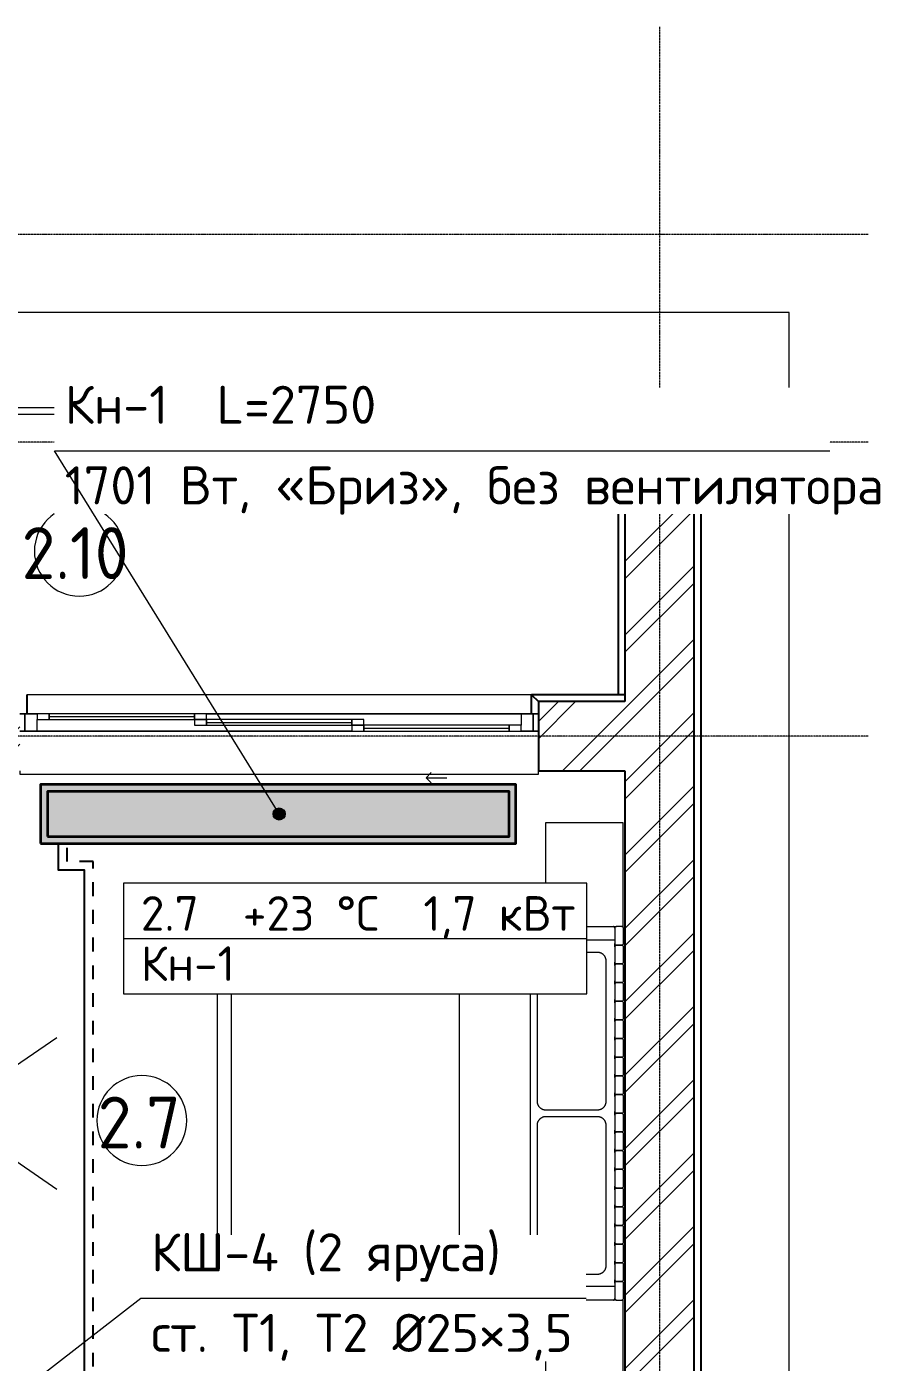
# Model space of a CAD drawing. Header units: millimetres. Extents: x -5016 to 22834, y -6019 to 18943.
# Drawn here: x 16340 to 21277, y 10180 to 17902 of the extents above; entities that cross this region are included whole.
import ezdxf
from ezdxf.enums import TextEntityAlignment as Align

# ---------------------------------------------------------------- set-up
doc = ezdxf.new("R2010")
doc.units = ezdxf.units.MM
doc.linetypes.add('ОВ_ПУНКТ', pattern=[160, 80, -80])
doc.linetypes.add('Осевая 12-2-2', pattern=[16, 12, -2, 0, -2])
for name, color, linetype, lineweight in [('A-AREA-IDEN', 8, 'Continuous', 13), ('A-FLOR', 9, 'Continuous', 13), ('A-GLAZ', 8, 'Continuous', 13), ('A-GLAZ-CWMG', 8, 'Continuous', 13), ('A-WALL', 8, 'Continuous', 13), ('A-WALL-PATT', 8, 'Continuous', 13), ('I-FURN', 9, 'Continuous', 13), ('M-EQPM', 9, 'Continuous', 13), ('S-GRID', 8, 'Continuous', 13), ('АР_подложка', 8, 'Continuous', 13), ('ОВ_выноски', 7, 'Continuous', 18), ('ОВ_марки', 7, 'Continuous', 18), ('ОВ_приборы', 7, 'Continuous', 35), ('ОВ_Т1', 1, 'Continuous', 50), ('ОВ_Т2', 5, 'Continuous', 50)]:
    doc.layers.add(name, color=color, linetype=linetype, lineweight=lineweight)
doc.styles.add('GOST', font='isocpeur.ttf', dxfattribs={"width": 0.9})
doc.styles.add('GOST Common', font='GOST_Common.ttf', dxfattribs={"height": 300})
pattern_1 = [(45, (0, 0), (-212.132, 212.132), []), (45, (0, 100), (-212.132, 212.132), [])]

# ---------------------------------------------------------------- blocks, each defined once
blk = doc.blocks.new('INT 18 Шкаф-ящики - INT 18 Шкаф-ящики-1564316-Этаж 2 - Планировка')
at = {"layer": 'I-FURN'}
for p, q in [((300, 350), (-300, 350)), ((-300, 350), (-300, 342)), ((-300, 312), (-300, -100)), ((300, -100), (300, 350)), ((-300, -100), (300, -100))]:
    blk.add_line(p, q, dxfattribs=at)
blk = doc.blocks.new('INT 18 Шкаф-ящики - INT 18 Шкаф-ящики-1564344-Этаж 2 - Планировка')
at = {"layer": 'I-FURN'}
for p, q in [((300, 100), (-300, 100)), ((-300, 100), (-300, -312)), ((300, -350), (300, 100)), ((-300, -342), (-300, -350)), ((-300, -350), (300, -350))]:
    blk.add_line(p, q, dxfattribs=at)
blk = doc.blocks.new('INT Мягкая стеновая панель - INT Мягкая стеновая панель-1564360-Этаж 2 - Планировка')
at = {"layer": 'I-FURN'}
for p, q in [((-1080, 340), (-1080, 310)), ((-982, 350), (-1070, 350)), ((-972, 340), (-972, 310)), ((-972, 310), (-972, 340)), ((-874, 350), (-962, 350)), ((-864, 340), (-864, 310)), ((-864, 310), (-864, 340)), ((-766, 350), (-854, 350)), ((-756, 340), (-756, 310)), ((-756, 310), (-756, 340)), ((-658, 350), (-746, 350)), ((-648, 340), (-648, 310)), ((-648, 310), (-648, 340)), ((-550, 350), (-638, 350)), ((-540, 340), (-540, 310)), ((-540, 310), (-540, 340)), ((-442, 350), (-530, 350)), ((-432, 340), (-432, 310)), ((-432, 310), (-432, 340)), ((-334, 350), (-422, 350)), ((-324, 340), (-324, 310)), ((-324, 310), (-324, 340)), ((-226, 350), (-314, 350)), ((-216, 340), (-216, 310)), ((-216, 310), (-216, 340)), ((-118, 350), (-206, 350)), ((-108, 340), (-108, 310)), ((-108, 310), (-108, 340)), ((-10, 350), (-98, 350)), ((0, 340), (0, 310)), ((0, 310), (0, 340)), ((98, 350), (10, 350)), ((108, 340), (108, 310)), ((108, 310), (108, 340)), ((206, 350), (118, 350)), ((216, 340), (216, 310)), ((216, 310), (216, 340)), ((314, 350), (226, 350)), ((324, 340), (324, 310)), ((324, 310), (324, 340)), ((422, 350), (334, 350)), ((432, 340), (432, 310)), ((432, 310), (432, 340)), ((530, 350), (442, 350)), ((540, 340), (540, 310)), ((540, 310), (540, 340)), ((638, 350), (550, 350)), ((648, 340), (648, 310)), ((648, 310), (648, 340)), ((746, 350), (658, 350)), ((756, 340), (756, 310)), ((756, 310), (756, 340)), ((854, 350), (766, 350)), ((864, 340), (864, 310)), ((864, 310), (864, 340)), ((962, 350), (874, 350)), ((972, 310), (972, 340)), ((972, 340), (972, 310)), ((1070, 350), (982, 350)), ((1080, 310), (1080, 340)), ((-1070, 300), (-982, 300)), ((-962, 300), (-874, 300)), ((-854, 300), (-766, 300)), ((-746, 300), (-658, 300)), ((-638, 300), (-550, 300)), ((-530, 300), (-442, 300)), ((-422, 300), (-334, 300)), ((-314, 300), (-226, 300)), ((-206, 300), (-118, 300)), ((-98, 300), (-10, 300)), ((10, 300), (98, 300)), ((118, 300), (206, 300)), ((226, 300), (314, 300)), ((334, 300), (422, 300)), ((442, 300), (530, 300)), ((550, 300), (638, 300)), ((658, 300), (746, 300)), ((766, 300), (854, 300)), ((874, 300), (962, 300)), ((982, 300), (1070, 300))]:
    blk.add_line(p, q, dxfattribs=at)
at = {"layer": 'I-FURN', "flags": 128}
for points in [[(-1070, 350), (-1072.6, 349.7), (-1075, 348.7), (-1077.1, 347.1), (-1078.7, 345), (-1079.7, 342.6), (-1080, 340)], [(-1080, 340), (-1079.7, 342.6), (-1078.7, 345)], [(-1080, 310), (-1079.7, 307.4), (-1078.7, 305), (-1077.1, 302.9), (-1075, 301.3), (-1072.6, 300.3), (-1070, 300)], [(-1078.7, 305), (-1079.7, 307.4), (-1080, 310)], [(-1075, 348.7), (-1072.6, 349.7), (-1070, 350)], [(-972, 340), (-972.3, 342.6), (-973.3, 345), (-974.9, 347.1), (-977, 348.7), (-979.4, 349.7), (-982, 350)], [(-982, 350), (-979.4, 349.7), (-977.2, 348.7)], [(-982, 300), (-979.4, 300.3), (-977, 301.3), (-974.9, 302.9), (-973.3, 305), (-972.3, 307.4), (-972, 310)], [(-973.3, 345), (-972.3, 342.6), (-972, 340)], [(-972, 310), (-972.3, 307.4), (-973.3, 305)], [(-962, 350), (-964.6, 349.7), (-967, 348.7), (-969.1, 347.1), (-970.7, 345), (-971.7, 342.6), (-972, 340)], [(-972, 340), (-971.7, 342.6), (-970.7, 345)], [(-972, 310), (-971.7, 307.4), (-970.7, 305), (-969.1, 302.9), (-967, 301.3), (-964.6, 300.3), (-962, 300)], [(-970.7, 305), (-971.7, 307.4), (-972, 310)], [(-967, 348.7), (-964.6, 349.7), (-962, 350)], [(-864, 340), (-864.3, 342.6), (-865.3, 345), (-866.9, 347.1), (-869, 348.7), (-871.4, 349.7), (-874, 350)], [(-874, 350), (-871.4, 349.7), (-869, 348.7)], [(-874, 300), (-871.4, 300.3), (-869, 301.3), (-866.9, 302.9), (-865.3, 305), (-864.3, 307.4), (-864, 310)], [(-865.3, 345), (-864.3, 342.6), (-864, 340)], [(-864, 310), (-864.3, 307.4), (-865.3, 305)], [(-854, 350), (-856.6, 349.7), (-859, 348.7), (-861.1, 347.1), (-862.7, 345), (-863.7, 342.6), (-864, 340)], [(-864, 340), (-863.7, 342.6), (-862.7, 345)], [(-864, 310), (-863.7, 307.4), (-862.7, 305), (-861.1, 302.9), (-859, 301.3), (-856.6, 300.3), (-854, 300)], [(-862.7, 305), (-863.7, 307.4), (-864, 310)], [(-859, 348.7), (-856.6, 349.7), (-854, 350)], [(-756, 340), (-756.3, 342.6), (-757.3, 345), (-758.9, 347.1), (-761, 348.7), (-763.4, 349.7), (-766, 350)], [(-766, 350), (-763.4, 349.7), (-761, 348.7)], [(-766, 300), (-763.4, 300.3), (-761, 301.3), (-758.9, 302.9), (-757.3, 305), (-756.3, 307.4), (-756, 310)], [(-757.3, 345), (-756.3, 342.6), (-756, 340)], [(-756, 310), (-756.3, 307.4), (-757.3, 305)], [(-746, 350), (-748.6, 349.7), (-751, 348.7), (-753.1, 347.1), (-754.7, 345), (-755.7, 342.6), (-756, 340)], [(-756, 340), (-755.7, 342.6), (-754.7, 345)], [(-756, 310), (-755.7, 307.4), (-754.7, 305), (-753.1, 302.9), (-751, 301.3), (-748.6, 300.3), (-746, 300)], [(-754.7, 305), (-755.7, 307.4), (-756, 310)], [(-751, 348.7), (-748.6, 349.7), (-746, 350)], [(-648, 340), (-648.3, 342.6), (-649.3, 345), (-650.9, 347.1), (-653, 348.7), (-655.4, 349.7), (-658, 350)], [(-658, 350), (-655.4, 349.7), (-653, 348.7)], [(-658, 300), (-655.4, 300.3), (-653, 301.3), (-650.9, 302.9), (-649.3, 305), (-648.3, 307.4), (-648, 310)], [(-649.3, 345), (-648.3, 342.6), (-648, 340)], [(-648, 310), (-648.3, 307.4), (-649.3, 305)], [(-638, 350), (-640.6, 349.7), (-643, 348.7), (-645.1, 347.1), (-646.7, 345), (-647.7, 342.6), (-648, 340)], [(-648, 340), (-647.7, 342.6), (-646.7, 345)], [(-648, 310), (-647.7, 307.4), (-646.7, 305), (-645.1, 302.9), (-643, 301.3), (-640.6, 300.3), (-638, 300)], [(-646.7, 305), (-647.7, 307.4), (-648, 310)], [(-643, 348.7), (-640.6, 349.7), (-638, 350)], [(-540, 340), (-540.3, 342.6), (-541.3, 345), (-542.9, 347.1), (-545, 348.7), (-547.4, 349.7), (-550, 350)], [(-550, 350), (-547.4, 349.7), (-545, 348.7)], [(-550, 300), (-547.4, 300.3), (-545, 301.3), (-542.9, 302.9), (-541.3, 305), (-540.3, 307.4), (-540, 310)], [(-541.3, 345), (-540.3, 342.6), (-540, 340)], [(-540, 310), (-540.3, 307.4), (-541.3, 305)], [(-530, 350), (-532.6, 349.7), (-535, 348.7), (-537.1, 347.1), (-538.7, 345), (-539.7, 342.6), (-540, 340)], [(-540, 340), (-539.7, 342.6), (-538.7, 345)], [(-540, 310), (-539.7, 307.4), (-538.7, 305), (-537.1, 302.9), (-535, 301.3), (-532.6, 300.3), (-530, 300)], [(-538.7, 305), (-539.7, 307.4), (-540, 310)], [(-535, 348.7), (-532.6, 349.7), (-530, 350)], [(-432, 340), (-432.3, 342.6), (-433.3, 345), (-434.9, 347.1), (-437, 348.7), (-439.4, 349.7), (-442, 350)], [(-442, 350), (-439.4, 349.7), (-437, 348.7)], [(-442, 300), (-439.4, 300.3), (-437, 301.3), (-434.9, 302.9), (-433.3, 305), (-432.3, 307.4), (-432, 310)], [(-433.3, 345), (-432.3, 342.6), (-432, 340)], [(-432, 310), (-432.3, 307.4), (-433.3, 305)], [(-422, 350), (-424.6, 349.7), (-427, 348.7), (-429.1, 347.1), (-430.7, 345), (-431.7, 342.6), (-432, 340)], [(-432, 340), (-431.7, 342.6), (-430.7, 345)], [(-432, 310), (-431.7, 307.4), (-430.7, 305), (-429.1, 302.9), (-427, 301.3), (-424.6, 300.3), (-422, 300)], [(-430.7, 305), (-431.7, 307.4), (-432, 310)], [(-427, 348.7), (-424.6, 349.7), (-422, 350)], [(-324, 340), (-324.3, 342.6), (-325.3, 345), (-326.9, 347.1), (-329, 348.7), (-331.4, 349.7), (-334, 350)], [(-334, 350), (-331.4, 349.7), (-329, 348.7)], [(-334, 300), (-331.4, 300.3), (-329, 301.3), (-326.9, 302.9), (-325.3, 305), (-324.3, 307.4), (-324, 310)], [(-325.3, 345), (-324.3, 342.6), (-324, 340)], [(-324, 310), (-324.3, 307.4), (-325.3, 305)], [(-314, 350), (-316.6, 349.7), (-319, 348.7), (-321.1, 347.1), (-322.7, 345), (-323.7, 342.6), (-324, 340)], [(-324, 340), (-323.7, 342.6), (-322.7, 345)], [(-324, 310), (-323.7, 307.4), (-322.7, 305), (-321.1, 302.9), (-319, 301.3), (-316.6, 300.3), (-314, 300)], [(-322.7, 305), (-323.7, 307.4), (-324, 310)], [(-319, 348.7), (-316.6, 349.7), (-314, 350)], [(-216, 340), (-216.3, 342.6), (-217.3, 345), (-218.9, 347.1), (-221, 348.7), (-223.4, 349.7), (-226, 350)], [(-226, 350), (-223.4, 349.7), (-221, 348.7)], [(-226, 300), (-223.4, 300.3), (-221, 301.3), (-218.9, 302.9), (-217.3, 305), (-216.3, 307.4), (-216, 310)], [(-217.3, 345), (-216.3, 342.6), (-216, 340)], [(-216, 310), (-216.3, 307.4), (-217.3, 305)], [(-206, 350), (-208.6, 349.7), (-211, 348.7), (-213.1, 347.1), (-214.7, 345), (-215.7, 342.6), (-216, 340)], [(-216, 340), (-215.7, 342.6), (-214.7, 345)], [(-216, 310), (-215.7, 307.4), (-214.7, 305), (-213.1, 302.9), (-211, 301.3), (-208.6, 300.3), (-206, 300)], [(-214.7, 305), (-215.7, 307.4), (-216, 310)], [(-211, 348.7), (-208.6, 349.7), (-206, 350)], [(-108, 340), (-108.3, 342.6), (-109.3, 345), (-110.9, 347.1), (-113, 348.7), (-115.4, 349.7), (-118, 350)], [(-118, 350), (-115.4, 349.7), (-113, 348.7)], [(-118, 300), (-115.4, 300.3), (-113, 301.3), (-110.9, 302.9), (-109.3, 305), (-108.3, 307.4), (-108, 310)], [(-109.3, 345), (-108.3, 342.6), (-108, 340)], [(-108, 310), (-108.3, 307.4), (-109.3, 305)], [(-98, 350), (-100.6, 349.7), (-103, 348.7), (-105.1, 347.1), (-106.7, 345), (-107.7, 342.6), (-108, 340)], [(-108, 340), (-107.7, 342.6), (-106.7, 345)], [(-108, 310), (-107.7, 307.4), (-106.7, 305), (-105.1, 302.9), (-103, 301.3), (-100.6, 300.3), (-98, 300)], [(-106.7, 305), (-107.7, 307.4), (-108, 310)], [(-103, 348.7), (-100.6, 349.7), (-98, 350)], [(0, 340), (-0.3, 342.6), (-1.3, 345), (-2.9, 347.1), (-5, 348.7), (-7.4, 349.7), (-10, 350)], [(-10, 350), (-7.4, 349.7), (-5, 348.7)], [(-10, 300), (-7.4, 300.3), (-5, 301.3), (-2.9, 302.9), (-1.3, 305), (-0.3, 307.4), (0, 310)], [(-1.3, 345), (-0.3, 342.6), (0, 340)], [(0, 310), (-0.3, 307.4), (-1.3, 305)], [(10, 350), (7.4, 349.7), (5, 348.7), (2.9, 347.1), (1.3, 345), (0.3, 342.6), (0, 340)], [(0, 340), (0.3, 342.6), (1.3, 345)], [(0, 310), (0.3, 307.4), (1.3, 305), (2.9, 302.9), (5, 301.3), (7.4, 300.3), (10, 300)], [(1.3, 305), (0.3, 307.4), (0, 310)], [(5, 348.7), (7.4, 349.7), (10, 350)], [(108, 340), (107.7, 342.6), (106.7, 345), (105.1, 347.1), (103, 348.7), (100.6, 349.7), (98, 350)], [(98, 350), (100.6, 349.7), (103, 348.7)], [(98, 300), (100.6, 300.3), (103, 301.3), (105.1, 302.9), (106.7, 305), (107.7, 307.4), (108, 310)], [(106.7, 345), (107.7, 342.6), (108, 340)], [(108, 310), (107.7, 307.4), (106.7, 305)], [(118, 350), (115.4, 349.7), (113, 348.7), (110.9, 347.1), (109.3, 345), (108.3, 342.6), (108, 340)], [(108, 340), (108.3, 342.6), (109.3, 345)], [(108, 310), (108.3, 307.4), (109.3, 305), (110.9, 302.9), (113, 301.3), (115.4, 300.3), (118, 300)], [(109.3, 305), (108.3, 307.4), (108, 310)], [(113, 348.7), (115.4, 349.7), (118, 350)], [(216, 340), (215.7, 342.6), (214.7, 345), (213.1, 347.1), (211, 348.7), (208.6, 349.7), (206, 350)], [(206, 350), (208.6, 349.7), (211, 348.7)], [(206, 300), (208.6, 300.3), (211, 301.3), (213.1, 302.9), (214.7, 305), (215.7, 307.4), (216, 310)], [(214.7, 345), (215.7, 342.6), (216, 340)], [(216, 310), (215.7, 307.4), (214.7, 305)], [(226, 350), (223.4, 349.7), (221, 348.7), (218.9, 347.1), (217.3, 345), (216.3, 342.6), (216, 340)], [(216, 340), (216.3, 342.6), (217.3, 345)], [(216, 310), (216.3, 307.4), (217.3, 305), (218.9, 302.9), (221, 301.3), (223.4, 300.3), (226, 300)], [(217.3, 305), (216.3, 307.4), (216, 310)], [(221, 348.7), (223.4, 349.7), (226, 350)], [(324, 340), (323.7, 342.6), (322.7, 345), (321.1, 347.1), (319, 348.7), (316.6, 349.7), (314, 350)], [(314, 350), (316.6, 349.7), (319, 348.7)], [(314, 300), (316.6, 300.3), (319, 301.3), (321.1, 302.9), (322.7, 305), (323.7, 307.4), (324, 310)], [(322.7, 345), (323.7, 342.6), (324, 340)], [(324, 310), (323.7, 307.4), (322.7, 305)], [(334, 350), (331.4, 349.7), (329, 348.7), (326.9, 347.1), (325.3, 345), (324.3, 342.6), (324, 340)], [(324, 340), (324.3, 342.6), (325.3, 345)], [(324, 310), (324.3, 307.4), (325.3, 305), (326.9, 302.9), (329, 301.3), (331.4, 300.3), (334, 300)], [(325.3, 305), (324.3, 307.4), (324, 310)], [(329, 348.7), (331.4, 349.7), (334, 350)], [(432, 340), (431.7, 342.6), (430.7, 345), (429.1, 347.1), (427, 348.7), (424.6, 349.7), (422, 350)], [(422, 350), (424.6, 349.7), (427, 348.7)], [(422, 300), (424.6, 300.3), (427, 301.3), (429.1, 302.9), (430.7, 305), (431.7, 307.4), (432, 310)], [(430.7, 345), (431.7, 342.6), (432, 340)], [(432, 310), (431.7, 307.4), (430.7, 305)], [(442, 350), (439.4, 349.7), (437, 348.7), (434.9, 347.1), (433.3, 345), (432.3, 342.6), (432, 340)], [(432, 340), (432.3, 342.6), (433.3, 345)], [(432, 310), (432.3, 307.4), (433.3, 305), (434.9, 302.9), (437, 301.3), (439.4, 300.3), (442, 300)], [(433.3, 305), (432.3, 307.4), (432, 310)], [(437, 348.7), (439.4, 349.7), (442, 350)], [(540, 340), (539.7, 342.6), (538.7, 345), (537.1, 347.1), (535, 348.7), (532.6, 349.7), (530, 350)], [(530, 350), (532.6, 349.7), (535, 348.7)], [(530, 300), (532.6, 300.3), (535, 301.3), (537.1, 302.9), (538.7, 305), (539.7, 307.4), (540, 310)], [(538.7, 345), (539.7, 342.6), (540, 340)], [(540, 310), (539.7, 307.4), (538.7, 305)], [(550, 350), (547.4, 349.7), (545, 348.7), (542.9, 347.1), (541.3, 345), (540.3, 342.6), (540, 340)], [(540, 340), (540.3, 342.6), (541.3, 345)], [(540, 310), (540.3, 307.4), (541.3, 305), (542.9, 302.9), (545, 301.3), (547.4, 300.3), (550, 300)], [(541.3, 305), (540.3, 307.4), (540, 310)], [(545, 348.7), (547.4, 349.7), (550, 350)], [(648, 340), (647.7, 342.6), (646.7, 345), (645.1, 347.1), (643, 348.7), (640.6, 349.7), (638, 350)], [(638, 350), (640.6, 349.7), (643, 348.7)], [(638, 300), (640.6, 300.3), (643, 301.3), (645.1, 302.9), (646.7, 305), (647.7, 307.4), (648, 310)], [(646.7, 345), (647.7, 342.6), (648, 340)], [(648, 310), (647.7, 307.4), (646.7, 305)], [(658, 350), (655.4, 349.7), (653, 348.7), (650.9, 347.1), (649.3, 345), (648.3, 342.6), (648, 340)], [(648, 340), (648.3, 342.6), (649.3, 345)], [(648, 310), (648.3, 307.4), (649.3, 305), (650.9, 302.9), (653, 301.3), (655.4, 300.3), (658, 300)], [(649.3, 305), (648.3, 307.4), (648, 310)], [(653, 348.7), (655.4, 349.7), (658, 350)], [(756, 340), (755.7, 342.6), (754.7, 345), (753.1, 347.1), (751, 348.7), (748.6, 349.7), (746, 350)], [(746, 350), (748.6, 349.7), (751, 348.7)], [(746, 300), (748.6, 300.3), (751, 301.3), (753.1, 302.9), (754.7, 305), (755.7, 307.4), (756, 310)], [(754.7, 345), (755.7, 342.6), (756, 340)], [(756, 310), (755.7, 307.4), (754.7, 305)], [(766, 350), (763.4, 349.7), (761, 348.7), (758.9, 347.1), (757.3, 345), (756.3, 342.6), (756, 340)], [(756, 340), (756.3, 342.6), (757.3, 345)], [(756, 310), (756.3, 307.4), (757.3, 305), (758.9, 302.9), (761, 301.3), (763.4, 300.3), (766, 300)], [(757.3, 305), (756.3, 307.4), (756, 310)], [(761, 348.7), (763.4, 349.7), (766, 350)], [(864, 340), (863.7, 342.6), (862.7, 345), (861.1, 347.1), (859, 348.7), (856.6, 349.7), (854, 350)], [(854, 350), (856.6, 349.7), (859, 348.7)], [(854, 300), (856.6, 300.3), (859, 301.3), (861.1, 302.9), (862.7, 305), (863.7, 307.4), (864, 310)], [(862.7, 345), (863.7, 342.6), (864, 340)], [(864, 310), (863.7, 307.4), (862.7, 305)], [(874, 350), (871.4, 349.7), (869, 348.7), (866.9, 347.1), (865.3, 345), (864.3, 342.6), (864, 340)], [(864, 340), (864.3, 342.6), (865.3, 345)], [(864, 310), (864.3, 307.4), (865.3, 305), (866.9, 302.9), (869, 301.3), (871.4, 300.3), (874, 300)], [(865.3, 305), (864.3, 307.4), (864, 310)], [(869, 348.7), (871.4, 349.7), (874, 350)], [(972, 340), (971.7, 342.6), (970.7, 345), (969.1, 347.1), (967, 348.7), (964.6, 349.7), (962, 350)], [(962, 350), (964.6, 349.7), (967, 348.7)], [(962, 300), (964.6, 300.3), (967, 301.3), (969.1, 302.9), (970.7, 305), (971.7, 307.4), (972, 310)], [(970.7, 345), (971.7, 342.6), (972, 340)], [(972, 310), (971.7, 307.4), (970.7, 305)], [(982, 350), (979.4, 349.7), (977, 348.7), (974.9, 347.1), (973.3, 345), (972.3, 342.6), (972, 340)], [(972, 340), (972.3, 342.6), (973.3, 345)], [(972, 310), (972.3, 307.4), (973.3, 305), (974.9, 302.9), (977, 301.3), (979.4, 300.3), (982, 300)], [(973.3, 305), (972.3, 307.4), (972, 310)], [(977, 348.7), (979.4, 349.7), (982, 350)], [(1080, 340), (1079.7, 342.6), (1078.7, 345), (1077.1, 347.1), (1075, 348.7), (1072.6, 349.7), (1070, 350)], [(1070, 350), (1072.6, 349.7), (1075, 348.7)], [(1070, 300), (1072.6, 300.3), (1075, 301.3), (1077.1, 302.9), (1078.7, 305), (1079.7, 307.4), (1080, 310)], [(1078.7, 345), (1079.7, 342.6), (1080, 340)], [(1080, 310), (1079.7, 307.4), (1078.7, 305)], [(-1070, 300), (-1072.6, 300.3), (-1075, 301.3)], [(-977.2, 301.3), (-979.4, 300.3), (-982, 300)], [(-962, 300), (-964.6, 300.3), (-967, 301.3)], [(-869, 301.3), (-871.4, 300.3), (-874, 300)], [(-854, 300), (-856.6, 300.3), (-859, 301.3)], [(-761, 301.3), (-763.4, 300.3), (-766, 300)], [(-746, 300), (-748.6, 300.3), (-751, 301.3)], [(-653, 301.3), (-655.4, 300.3), (-658, 300)], [(-638, 300), (-640.6, 300.3), (-643, 301.3)], [(-545, 301.3), (-547.4, 300.3), (-550, 300)], [(-530, 300), (-532.6, 300.3), (-535, 301.3)], [(-437, 301.3), (-439.4, 300.3), (-442, 300)], [(-422, 300), (-424.6, 300.3), (-427, 301.3)], [(-329, 301.3), (-331.4, 300.3), (-334, 300)], [(-314, 300), (-316.6, 300.3), (-319, 301.3)], [(-221, 301.3), (-223.4, 300.3), (-226, 300)], [(-206, 300), (-208.6, 300.3), (-211, 301.3)], [(-113, 301.3), (-115.4, 300.3), (-118, 300)], [(-98, 300), (-100.6, 300.3), (-103, 301.3)], [(-5, 301.3), (-7.4, 300.3), (-10, 300)], [(10, 300), (7.4, 300.3), (5, 301.3)], [(103, 301.3), (100.6, 300.3), (98, 300)], [(118, 300), (115.4, 300.3), (113, 301.3)], [(211, 301.3), (208.6, 300.3), (206, 300)], [(226, 300), (223.4, 300.3), (221, 301.3)], [(319, 301.3), (316.6, 300.3), (314, 300)], [(334, 300), (331.4, 300.3), (329, 301.3)], [(427, 301.3), (424.6, 300.3), (422, 300)], [(442, 300), (439.4, 300.3), (437, 301.3)], [(535, 301.3), (532.6, 300.3), (530, 300)], [(550, 300), (547.4, 300.3), (545, 301.3)], [(643, 301.3), (640.6, 300.3), (638, 300)], [(658, 300), (655.4, 300.3), (653, 301.3)], [(751, 301.3), (748.6, 300.3), (746, 300)], [(766, 300), (763.4, 300.3), (761, 301.3)], [(859, 301.3), (856.6, 300.3), (854, 300)], [(874, 300), (871.4, 300.3), (869, 301.3)], [(967, 301.3), (964.6, 300.3), (962, 300)], [(982, 300), (979.4, 300.3), (977, 301.3)], [(1075, 301.3), (1072.6, 300.3), (1070, 300)]]:
    blk.add_lwpolyline(points, dxfattribs=at)
blk = doc.blocks.new('ТВ - Плоский экран1 - ТВ 60_ 3-1356783-Этаж 2 - Планировка')
at = {"layer": 'M-EQPM'}
for p, q in [((-570.5, 18.5), (-500.5, 58.5)), ((-570.5, -1.5), (-570.5, 18.5)), ((-570.5, 18.5), (562.6, 18.5)), ((562.6, 18.5), (-570.5, 18.5)), ((492.6, 58.5), (562.6, 18.5)), ((562.6, 18.5), (562.6, -1.5)), ((562.6, -1.5), (-570.5, -1.5)), ((-3.9, -16.5), (-441.8, -655.4)), ((-3.9, -16.5), (433.9, -655.4))]:
    blk.add_line(p, q, dxfattribs=at)
blk = doc.blocks.new('INT 20 Окно раздвижное 3ст - INT 20 Окно раздвижное 3ст 3000-3000-1568856-Этаж 2 - Планировка')
at = {"layer": 'A-GLAZ'}
for p, q in [((1460, 240), (-1460, 240)), ((-1500, 130), (-1400, 130)), ((-1470, 130), (-1500, 130)), ((-1470, 30), (-1470, 130)), ((-1400, 130), (-1470, 130)), ((-1470, 130), (-1470, 30)), ((-1400, 130), (-1470, 130)), ((-1470, 130), (-1470, 30)), ((-1330, 130), (-1400, 130)), ((-1400, 130), (-1400, 96.7)), ((-1400, 96.7), (-1330, 96.7)), ((-1400, 30), (-1400, 96.7)), ((-1330, 96.7), (-1330, 130)), ((-490, 130), (-1330, 130)), ((-1330, 130), (-1330, 96.7)), ((-1330, 113.3), (-490, 113.3)), ((-1330, 96.7), (-490, 96.7)), ((-420, 130), (-490, 130)), ((-490, 130), (-490, 96.7)), ((-490, 96.7), (-490, 130)), ((-420, 96.7), (-490, 96.7)), ((-490, 96.7), (-490, 63.3)), ((-490, 96.7), (-420, 96.7)), ((-420, 96.7), (-420, 130)), ((-420, 130), (1500, 130)), ((1470, 130), (-420, 130)), ((-420, 63.3), (-420, 96.7)), ((420, 96.7), (-420, 96.7)), ((-420, 96.7), (-420, 63.3)), ((-420, 80), (420, 80)), ((490, 96.7), (420, 96.7)), ((420, 96.7), (420, 63.3)), ((420, 63.3), (420, 96.7)), ((490, 63.3), (490, 96.7)), ((1400, 130), (1400, 63.3)), ((1470, 130), (1400, 130)), ((1500, 130), (1470, 130)), ((1470, 130), (1470, 30)), ((1470, 30), (1470, 130)), ((1470, 30), (1470, 130)), ((-1500, 30), (-1470, 30)), ((420, 30), (-1500, 30)), ((-1470, 30), (420, 30)), ((-1470, 30), (-1400, 30)), ((-490, 63.3), (-420, 63.3)), ((-420, 63.3), (420, 63.3)), ((420, 63.3), (490, 63.3)), ((490, 63.3), (420, 63.3)), ((420, 63.3), (420, 30)), ((420, 30), (490, 30)), ((490, 30), (490, 63.3)), ((1330, 63.3), (490, 63.3)), ((490, 63.3), (490, 30)), ((490, 46.7), (1330, 46.7)), ((490, 30), (1330, 30)), ((1400, 63.3), (1330, 63.3)), ((1330, 63.3), (1330, 30)), ((1330, 30), (1330, 63.3)), ((1330, 30), (1400, 30)), ((1400, 30), (1400, 63.3)), ((1500, 30), (1400, 30)), ((1400, 30), (1470, 30)), ((1400, 30), (1470, 30)), ((1470, 30), (1500, 30)), ((-1500, -200), (-1500, -220)), ((-1500, -220), (1500, -220)), ((850, -240), (880, -210)), ((1500, -220), (1500, -200)), ((850, -240), (880, -270)), ((850, -240), (970, -240))]:
    blk.add_line(p, q, dxfattribs=at)
blk = doc.blocks.new('INT 20 Откосы окон снаружи Прямоугольник - INT 20 Откосы окон снаружи Прямоугольник-1566585-Этаж 2 - Планировка')
at = {"layer": 'A-WALL', "lineweight": 25}
for p, q in [((-1476.7, 30), (-1476.7, -80)), ((1443.3, -80), (1443.3, 30))]:
    blk.add_line(p, q, dxfattribs=at)
blk = doc.blocks.new('Прямоугольный импост - Прямоугольный импост чёрный-1565390-Этаж 2 - Планировка')
at = {"layer": 'A-GLAZ-CWMG'}
for p, q in [((15008.2, 20372.6), (21088.2, 20372.6)), ((21088.2, 20332.6), (15008.2, 20332.6)), ((21088.2, 20372.6), (21088.2, 20332.6))]:
    blk.add_line(p, q, dxfattribs=at)
blk = doc.blocks.new('Прямоугольный импост - Прямоугольный импост чёрный-1565334-Этаж 2 - Планировка')
at = {"layer": 'A-GLAZ-CWMG'}
for p, q in [((-40, -20), (-40, 20)), ((-40, 20), (0, 20)), ((0, -20), (-40, -20))]:
    blk.add_line(p, q, dxfattribs=at)
blk = doc.blocks.new('INT Марка помещения - Номер помещения _ Площадь _ Имя-1615504-Этаж 2 - Планировка')
at = {"layer": 'A-AREA-IDEN'}
for start, end in [(360, 180), (180, 360)]:
    blk.add_arc((0, 0), 2.6, start, end, dxfattribs=at)
blk = doc.blocks.new('АР_План_2_этажа')
at = {"layer": 'A-WALL-PATT', "lineweight": 9}
h = blk.add_hatch(dxfattribs=at)
h.set_pattern_fill('FP_1', color=256, style=0, pattern_type=2)
h.set_pattern_definition(pattern_1)
h.paths.add_polyline_path([(21968.2, 19972.6), (22368.2, 19972.6), (22368.2, 20372.6), (21168.2, 20372.6), (21168.2, 19972.6), (21706.3, 19972.6)])
h = blk.add_hatch(dxfattribs=at)
h.set_pattern_fill('FP_1', color=256, style=0, pattern_type=2)
h.set_pattern_definition(pattern_1)
h.paths.add_polyline_path([(22368.2, 18672.6), (22368.2, 19972.6), (21968.2, 19972.6), (21968.2, 18672.6)])
h = blk.add_hatch(dxfattribs=at)
h.set_pattern_fill('FP_1', color=256, style=0, pattern_type=2)
h.set_pattern_definition(pattern_1)
h.paths.add_polyline_path([(21468.2, 18272.6), (21968.2, 18272.6), (21968.2, 18672.6), (21468.2, 18672.6)])
h.paths.add_polyline_path([(18096, 18272.6), (18468.2, 18272.6), (18468.2, 18672.6), (16818.2, 18672.6), (16818.2, 18272.6), (17373.9, 18272.6)])
h.paths.add_polyline_path([(15818.2, 18272.6), (15818.2, 18672.6), (14568.2, 18672.6), (14568.2, 18272.6), (15207.8, 18272.6)])
h = blk.add_hatch(dxfattribs=at)
h.set_pattern_fill('FP_1', color=256, style=0, pattern_type=2)
h.set_pattern_definition(pattern_1)
h.paths.add_polyline_path([(22368.2, 11122.6), (22368.2, 18672.6), (21968.2, 18672.6), (21968.2, 11122.6), (22067.3, 11122.6)])
at = {"layer": 'A-FLOR'}
for p, q in [((22918.2, 20922.6), (12518.2, 20922.6)), ((22918.2, 3122.6), (22918.2, 20922.6))]:
    blk.add_line(p, q, dxfattribs=at)
at = {"layer": 'A-WALL', "lineweight": 25}
for p, q in [((21128.2, 20412.6), (21128.2, 19932.6)), ((22408.2, 20412.6), (21128.2, 20412.6)), ((22408.2, 10682.6), (22408.2, 20412.6)), ((22368.2, 20372.6), (21168.2, 20372.6)), ((21168.2, 20372.6), (21168.2, 19972.6)), ((22368.2, 10722.6), (22368.2, 20372.6)), ((21128.2, 19932.6), (21928.2, 19932.6)), ((21168.2, 19972.6), (21968.2, 19972.6)), ((21928.2, 19932.6), (21928.2, 18712.6)), ((21968.2, 19972.6), (21968.2, 18672.6)), ((21968.2, 18712.6), (21428.2, 18712.6)), ((21428.2, 18712.6), (21468.2, 18672.6)), ((21468.2, 18672.6), (21468.2, 18272.6)), ((21968.2, 18672.6), (21468.2, 18672.6)), ((21468.2, 18272.6), (21968.2, 18272.6)), ((21968.2, 18272.6), (21968.2, 14302.6))]:
    blk.add_line(p, q, dxfattribs=at)
at = {"layer": 'I-FURN'}
for p, q in [((19609.8, 17362.6), (19609.8, 15222.6)), ((21507.8, 17372.6), (19619.8, 17372.6)), ((19689.8, 17302.6), (19689.8, 15282.6)), ((21009.8, 17312.6), (19699.8, 17312.6)), ((21409.8, 17332.6), (21009.8, 17332.6)), ((21009.8, 17332.6), (21009.8, 17323.6)), ((21009.8, 17323.6), (21009.8, 15261.6)), ((21419.8, 17332.6), (21409.8, 17332.6)), ((21419.8, 17332.6), (21409.8, 17332.6)), ((21419.8, 17323.6), (21419.8, 17332.6)), ((21419.8, 17323.6), (21419.8, 15261.6)), ((21909.8, 17292.6), (21419.8, 17292.6)), ((21809.8, 17222.6), (21509.8, 17222.6)), ((21909.8, 17254.6), (21909.8, 17274.6)), ((21459.8, 17172.6), (21459.8, 16362.6)), ((21859.8, 16362.6), (21859.8, 17172.6)), ((21909.8, 17146.6), (21909.8, 17166.6)), ((21909.8, 17039.3), (21909.8, 17058.6)), ((21909.8, 16930.6), (21909.8, 16950.6)), ((21909.8, 16822.6), (21909.8, 16842.6)), ((21909.8, 16714.6), (21909.8, 16734.6)), ((21909.8, 16606.6), (21909.8, 16626.6)), ((21909.8, 16498.6), (21909.8, 16518.6)), ((21909.8, 16390.6), (21909.8, 16410.6)), ((21509.8, 16312.6), (21809.8, 16312.6)), ((21909.8, 16282.6), (21909.8, 16302.6)), ((21459.8, 16222.6), (21459.8, 15412.6)), ((21809.8, 16272.6), (21509.8, 16272.6)), ((21859.8, 15412.6), (21859.8, 16222.6)), ((21909.8, 16174.6), (21909.8, 16194.6)), ((21909.8, 16066.6), (21909.8, 16086.6)), ((21909.8, 15958.6), (21909.8, 15978.5)), ((21909.8, 15850.6), (21909.8, 15870.6)), ((21909.8, 15742.6), (21909.8, 15762.6)), ((21909.8, 15634.6), (21909.8, 15654.6)), ((21909.8, 15526.6), (21909.8, 15546.6)), ((21909.8, 15418.6), (21909.8, 15438.6)), ((21419.6, 15292.6), (21909.8, 15292.6)), ((21509.8, 15362.6), (21809.8, 15362.6)), ((21909.8, 15310.6), (21909.8, 15330.6)), ((19619.8, 15212.6), (21507.8, 15212.6)), ((19699.8, 15272.6), (21009.8, 15272.6)), ((21009.8, 15261.6), (21009.8, 15252.6)), ((21009.8, 15252.6), (21409.8, 15252.6)), ((21409.8, 15252.6), (21419.8, 15252.6)), ((21419.8, 15252.6), (21409.8, 15252.6)), ((21419.8, 15252.6), (21419.8, 15261.6))]:
    blk.add_line(p, q, dxfattribs=at)
at = {"layer": 'I-FURN', "flags": 128}
for points in [[(19619.8, 17372.6), (19617.2, 17372.3), (19614.8, 17371.3), (19612.7, 17369.7), (19611.1, 17367.6), (19610.1, 17365.2), (19609.8, 17362.6)], [(19609.8, 17362.6), (19610.1, 17365.2), (19611.1, 17367.6)], [(19614.8, 17371.3), (19617.2, 17372.3), (19619.8, 17372.6)], [(19699.8, 17312.6), (19697.2, 17312.3), (19694.8, 17311.3), (19692.7, 17309.7), (19691.1, 17307.6), (19690.1, 17305.2), (19689.8, 17302.6)], [(21909.8, 17362.6), (21909.4, 17365.2), (21908.4, 17367.6), (21906.9, 17369.7), (21904.8, 17371.3), (21902.4, 17372.3), (21899.8, 17372.6)], [(21899.8, 17372.6), (21902.4, 17372.3), (21904.8, 17371.3)], [(21908.4, 17367.6), (21909.4, 17365.2), (21909.8, 17362.6)], [(21509.8, 17222.6), (21507.8, 17222.6), (21505.8, 17222.5), (21503.8, 17222.3), (21501.8, 17222), (21499.8, 17221.6), (21497.9, 17221.2), (21496, 17220.7), (21494.1, 17220.1), (21492.2, 17219.4), (21490.3, 17218.7), (21488.5, 17217.9), (21486.7, 17217), (21484.9, 17216), (21483.2, 17215), (21481.5, 17213.9), (21479.9, 17212.7), (21478.3, 17211.5), (21476.8, 17210.2), (21475.3, 17208.9), (21473.9, 17207.5), (21472.5, 17206), (21471.2, 17204.5), (21470, 17202.9), (21468.8, 17201.3), (21467.7, 17199.7), (21466.7, 17198), (21465.7, 17196.2), (21464.8, 17194.4), (21463.9, 17192.6), (21463.2, 17190.8), (21462.5, 17188.9), (21461.9, 17187), (21461.3, 17185.1), (21460.9, 17183.1), (21460.5, 17181.1), (21460.2, 17179.2), (21460, 17177.2), (21459.8, 17175.2), (21459.8, 17173.2), (21459.8, 17172.6)], [(21859.8, 17172.6), (21859.7, 17174.6), (21859.6, 17176.6), (21859.4, 17178.6), (21859.1, 17180.6), (21858.8, 17182.6), (21858.3, 17184.5), (21857.8, 17186.5), (21857.2, 17188.4), (21856.6, 17190.3), (21855.8, 17192.1), (21855, 17193.9), (21854.1, 17195.7), (21853.2, 17197.5), (21852.1, 17199.2), (21851, 17200.9), (21849.9, 17202.5), (21848.7, 17204.1), (21847.4, 17205.6), (21846, 17207.1), (21844.6, 17208.5), (21843.2, 17209.9), (21841.6, 17211.2), (21840.1, 17212.4), (21838.5, 17213.6), (21836.8, 17214.7), (21835.1, 17215.8), (21833.3, 17216.7), (21831.6, 17217.6), (21829.7, 17218.5), (21827.9, 17219.2), (21826, 17219.9), (21824.1, 17220.5), (21822.2, 17221.1), (21820.2, 17221.5), (21818.3, 17221.9), (21816.3, 17222.2), (21814.3, 17222.4), (21812.3, 17222.6), (21810.3, 17222.6), (21809.8, 17222.6)], [(21459.8, 16362.6), (21459.8, 16360.6), (21459.9, 16358.6), (21460.1, 16356.7), (21460.4, 16354.7), (21460.8, 16352.7), (21461.2, 16350.8), (21461.7, 16348.8), (21462.3, 16346.9), (21463, 16345), (21463.7, 16343.2), (21464.5, 16341.3), (21465.4, 16339.6), (21466.4, 16337.8), (21467.4, 16336.1), (21468.5, 16334.4), (21469.7, 16332.8), (21470.9, 16331.2), (21472.2, 16329.7), (21473.5, 16328.2), (21474.9, 16326.8), (21476.4, 16325.4), (21477.9, 16324.1), (21479.5, 16322.9), (21481.1, 16321.7), (21482.8, 16320.6), (21484.5, 16319.5), (21486.2, 16318.5), (21488, 16317.6), (21489.8, 16316.8), (21491.7, 16316), (21493.5, 16315.4), (21495.4, 16314.7), (21497.4, 16314.2), (21499.3, 16313.8), (21501.3, 16313.4), (21503.3, 16313.1), (21505.2, 16312.8), (21507.2, 16312.7), (21509.2, 16312.6), (21509.8, 16312.6)], [(21809.8, 16312.6), (21811.8, 16312.7), (21813.8, 16312.8), (21815.8, 16313), (21817.7, 16313.3), (21819.7, 16313.6), (21821.7, 16314.1), (21823.6, 16314.6), (21825.5, 16315.2), (21827.4, 16315.8), (21829.3, 16316.6), (21831.1, 16317.4), (21832.9, 16318.3), (21834.6, 16319.3), (21836.3, 16320.3), (21838, 16321.4), (21839.6, 16322.5), (21841.2, 16323.8), (21842.8, 16325.1), (21844.2, 16326.4), (21845.6, 16327.8), (21847, 16329.3), (21848.3, 16330.8), (21849.6, 16332.4), (21850.7, 16334), (21851.9, 16335.6), (21852.9, 16337.3), (21853.9, 16339.1), (21854.8, 16340.9), (21855.6, 16342.7), (21856.4, 16344.5), (21857.1, 16346.4), (21857.7, 16348.3), (21858.2, 16350.2), (21858.7, 16352.2), (21859.1, 16354.1), (21859.4, 16356.1), (21859.6, 16358.1), (21859.7, 16360.1), (21859.8, 16362.1), (21859.8, 16362.6)], [(21509.8, 16272.6), (21507.8, 16272.6), (21505.8, 16272.5), (21503.8, 16272.3), (21501.8, 16272), (21499.8, 16271.6), (21497.9, 16271.2), (21496, 16270.7), (21494.1, 16270.1), (21492.2, 16269.4), (21490.3, 16268.7), (21488.5, 16267.9), (21486.7, 16267), (21484.9, 16266), (21483.2, 16265), (21481.5, 16263.9), (21479.9, 16262.7), (21478.3, 16261.5), (21476.8, 16260.2), (21475.3, 16258.9), (21473.9, 16257.5), (21472.5, 16256), (21471.2, 16254.5), (21470, 16252.9), (21468.8, 16251.3), (21467.7, 16249.7), (21466.7, 16248), (21465.7, 16246.2), (21464.8, 16244.4), (21463.9, 16242.6), (21463.2, 16240.8), (21462.5, 16238.9), (21461.9, 16237), (21461.3, 16235.1), (21460.9, 16233.1), (21460.5, 16231.1), (21460.2, 16229.2), (21460, 16227.2), (21459.8, 16225.2), (21459.8, 16223.2), (21459.8, 16222.6)], [(21859.8, 16222.6), (21859.7, 16224.6), (21859.6, 16226.6), (21859.4, 16228.6), (21859.1, 16230.6), (21858.8, 16232.6), (21858.3, 16234.5), (21857.8, 16236.5), (21857.2, 16238.4), (21856.6, 16240.3), (21855.8, 16242.1), (21855, 16243.9), (21854.1, 16245.7), (21853.2, 16247.5), (21852.1, 16249.2), (21851, 16250.9), (21849.9, 16252.5), (21848.7, 16254.1), (21847.4, 16255.6), (21846, 16257.1), (21844.6, 16258.5), (21843.2, 16259.9), (21841.6, 16261.2), (21840.1, 16262.4), (21838.5, 16263.6), (21836.8, 16264.7), (21835.1, 16265.8), (21833.3, 16266.7), (21831.6, 16267.6), (21829.7, 16268.5), (21827.9, 16269.2), (21826, 16269.9), (21824.1, 16270.5), (21822.2, 16271.1), (21820.2, 16271.5), (21818.3, 16271.9), (21816.3, 16272.2), (21814.3, 16272.4), (21812.3, 16272.6), (21810.3, 16272.6), (21809.8, 16272.6)], [(21459.8, 15412.6), (21459.8, 15410.6), (21459.9, 15408.6), (21460.1, 15406.7), (21460.4, 15404.7), (21460.8, 15402.7), (21461.2, 15400.8), (21461.7, 15398.8), (21462.3, 15396.9), (21463, 15395), (21463.7, 15393.2), (21464.5, 15391.3), (21465.4, 15389.6), (21466.4, 15387.8), (21467.4, 15386.1), (21468.5, 15384.4), (21469.7, 15382.8), (21470.9, 15381.2), (21472.2, 15379.7), (21473.5, 15378.2), (21474.9, 15376.8), (21476.4, 15375.4), (21477.9, 15374.1), (21479.5, 15372.9), (21481.1, 15371.7), (21482.8, 15370.6), (21484.5, 15369.5), (21486.2, 15368.5), (21488, 15367.6), (21489.8, 15366.8), (21491.7, 15366), (21493.5, 15365.4), (21495.4, 15364.7), (21497.4, 15364.2), (21499.3, 15363.8), (21501.3, 15363.4), (21503.3, 15363.1), (21505.2, 15362.8), (21507.2, 15362.7), (21509.2, 15362.6), (21509.8, 15362.6)], [(21809.8, 15362.6), (21811.8, 15362.7), (21813.8, 15362.8), (21815.8, 15363), (21817.7, 15363.3), (21819.7, 15363.6), (21821.7, 15364.1), (21823.6, 15364.6), (21825.5, 15365.2), (21827.4, 15365.8), (21829.3, 15366.6), (21831.1, 15367.4), (21832.9, 15368.3), (21834.6, 15369.3), (21836.3, 15370.3), (21838, 15371.4), (21839.6, 15372.5), (21841.2, 15373.8), (21842.8, 15375.1), (21844.2, 15376.4), (21845.6, 15377.8), (21847, 15379.3), (21848.3, 15380.8), (21849.6, 15382.4), (21850.7, 15384), (21851.9, 15385.6), (21852.9, 15387.3), (21853.9, 15389.1), (21854.8, 15390.9), (21855.6, 15392.7), (21856.4, 15394.5), (21857.1, 15396.4), (21857.7, 15398.3), (21858.2, 15400.2), (21858.7, 15402.2), (21859.1, 15404.1), (21859.4, 15406.1), (21859.6, 15408.1), (21859.7, 15410.1), (21859.8, 15412.1), (21859.8, 15412.6)], [(19609.8, 15222.6), (19610.1, 15220.1), (19611.1, 15217.6), (19612.7, 15215.6), (19614.8, 15214), (19617.2, 15213), (19619.8, 15212.6)], [(19611.1, 15217.6), (19610.1, 15220.1), (19609.8, 15222.6)], [(19619.8, 15212.6), (19617.2, 15213), (19614.8, 15214)], [(19689.8, 15282.6), (19690.1, 15280.1), (19691.1, 15277.6), (19692.7, 15275.6), (19694.8, 15274), (19697.2, 15273), (19699.8, 15272.6)], [(21899.8, 15212.6), (21902.4, 15213), (21904.8, 15214), (21906.9, 15215.6), (21908.4, 15217.6), (21909.4, 15220.1), (21909.8, 15222.6)], [(21904.8, 15214), (21902.4, 15213), (21899.8, 15212.6)], [(21909.8, 15222.6), (21909.4, 15220.1), (21908.4, 15217.6)]]:
    blk.add_lwpolyline(points, dxfattribs=at)
at = {"layer": 'I-FURN'}
for centre, start, end in [((19699.8, 17302.6), 150, 180), ((19699.8, 17302.6), 90, 120), ((19699.8, 15282.6), 180, 210), ((19699.8, 15282.6), 240, 270)]:
    blk.add_arc(centre, 10, start, end, dxfattribs=at)
at = {"layer": 'S-GRID', "color": 251, "linetype": 'Осевая 12-2-2', "true_color": 0x646464}
for p, q in [((22168.2, 22574.8), (22168.2, -1346.2)), ((23375.6, 21372.6), (-1176.1, 21372.6)), ((23375.6, 20172.6), (-1176.1, 20172.6)), ((23375.6, 18472.6), (-1176.1, 18472.6))]:
    blk.add_line(p, q, dxfattribs=at)
at = {"layer": 'A-AREA-IDEN', "xscale": 99.99999999999993, "yscale": 99.99999999999993, "zscale": 99.99999999999993}
for p in [(18812.9, 19542.6), (19174.3, 16250.4)]:
    blk.add_blockref('INT Марка помещения - Номер помещения _ Площадь _ Имя-1615504-Этаж 2 - Планировка', p, dxfattribs=at)
at = {"layer": 'A-GLAZ'}
blk.add_blockref('INT 20 Окно раздвижное 3ст - INT 20 Окно раздвижное 3ст 3000-3000-1568856-Этаж 2 - Планировка', (19968.2, 18472.6), dxfattribs=at)
at = {"layer": 'A-GLAZ-CWMG'}
blk.add_blockref('Прямоугольный импост - Прямоугольный импост чёрный-1565390-Этаж 2 - Планировка', (0, 0), dxfattribs=at)
at = {"layer": 'A-GLAZ-CWMG', "extrusion": (0, 0, -1), "rotation": 180}
blk.add_blockref('Прямоугольный импост - Прямоугольный импост чёрный-1565334-Этаж 2 - Планировка', (-21128.2, 20352.6), dxfattribs=at)
at = {"layer": 'A-WALL', "lineweight": 25}
blk.add_blockref('INT 20 Откосы окон снаружи Прямоугольник - INT 20 Откосы окон снаружи Прямоугольник-1566585-Этаж 2 - Планировка', (19984.9, 18682.6), dxfattribs=at)
at = {"layer": 'I-FURN'}
for name, p, rotation in [('INT 18 Шкаф-ящики - INT 18 Шкаф-ящики-1564344-Этаж 2 - Планировка', (21607.8, 17672.6), 89.99999999999912), ('INT Мягкая стеновая панель - INT Мягкая стеновая панель-1564360-Этаж 2 - Планировка', (22259.8, 16292.6), 89.99999999999885), ('INT 18 Шкаф-ящики - INT 18 Шкаф-ящики-1564316-Этаж 2 - Планировка', (21607.8, 14912.6), 269.9999999999987)]:
    blk.add_blockref(name, p, dxfattribs=dict(at, rotation=rotation))
at = {"layer": 'M-EQPM', "rotation": 89.99999999999895}
blk.add_blockref('ТВ - Плоский экран1 - ТВ 60_ 3-1356783-Этаж 2 - Планировка', (18026.7, 16296.6), dxfattribs=at)
at = {"layer": 'A-AREA-IDEN', "char_height": 300, "attachment_point": 1, "style": 'GOST Common'}
for s, insert, width in [('2.10', (18478.5, 19681.4), 817.721), ('2.7', (18918.8, 16389.1), 625.316)]:
    blk.add_mtext(s, dxfattribs=dict(at, insert=insert, width=width))

msp = doc.modelspace()

# ---------------------------------------------------------------- block references
at = {"layer": 'АР_подложка'}
msp.add_blockref('АР_План_2_этажа', (-2168, -4673), dxfattribs=at)

# ---------------------------------------------------------------- next in the draw order: hatches: boundary and pattern name
at = {"layer": 'ОВ_выноски'}
h = msp.add_hatch(color=7, dxfattribs=at)
edge = h.paths.add_edge_path()
edge.add_arc((17800, 13350), 35, 0, 360)
at = {"layer": 'ОВ_приборы'}
msp.add_hatch(color=1, dxfattribs=at).paths.add_polyline_path([(16420, 13180), (19170, 13180), (19170, 13520), (16420, 13520)])

# ---------------------------------------------------------------- next in the draw order: linework, layer by layer
at = {"layer": 'ОВ_выноски'}
msp.add_circle((17800, 13350), 35, dxfattribs=at)
at = {"layer": 'ОВ_приборы'}
for points in [[(16420, 13180), (19170, 13180), (19170, 13520), (16420, 13520)], [(16460, 13220), (19130, 13220), (19130, 13480), (16460, 13480)]]:
    msp.add_lwpolyline(points, close=True, dxfattribs=at)
at = {"layer": 'ОВ_Т1', "lineweight": 25}
msp.add_lwpolyline([(15215, 9230), (15215, 9725), (16675, 9725), (16675, 13025), (16525, 13025), (16525, 13180)], dxfattribs=at)
at = {"layer": 'ОВ_Т2', "linetype": 'ОВ_ПУНКТ', "lineweight": 25}
msp.add_lwpolyline([(15265, 9230), (15265, 9675), (16725, 9675), (16725, 13075), (16575, 13075), (16575, 13180)], dxfattribs=at)

# ---------------------------------------------------------------- next in the draw order: wipeouts: each hides what was drawn before it
for points in [[(16500, 15085), (20984.8, 15085), (20984.8, 15815), (16500, 15815)], [(16900, 12310), (19580, 12310), (19580, 12950), (16900, 12950)], [(17000, 10185), (19575.2, 10185), (19575.2, 10915), (17000, 10915)]]:
    msp.add_wipeout(points)

# ---------------------------------------------------------------- next in the draw order: linework, layer by layer
at = {"layer": 'ОВ_выноски'}
for points in [[(17800, 13350), (16500, 15450)], [(16500, 15450), (20984.8, 15450)], [(15200, 9155), (17000, 10550)], [(17000, 10550), (19575.2, 10550)]]:
    msp.add_lwpolyline(points, dxfattribs=at)
at = {"layer": 'ОВ_марки'}
msp.add_lwpolyline([(16900, 12310), (19580, 12310), (19580, 12950), (16900, 12950)], close=True, dxfattribs=at)
msp.add_lwpolyline([(16900, 12630), (19580, 12630)], dxfattribs=at)

# ---------------------------------------------------------------- next in the draw order: texts
at = {"layer": 'ОВ_марки', "style": 'GOST'}
for s, p in [('Кн-1  L=2750', (16560, 15540)), ('КШ-4 (2 яруса)', (17060, 10640))]:
    msp.add_text(s, height=220, dxfattribs=at).set_placement(p, align=Align.BOTTOM_LEFT)
for s, p in [('1701 Вт, «Бриз», без вентилятора', (16560, 15360)), ('ст. Т1, Т2 Ø25×3,5', (17060, 10460))]:
    msp.add_text(s, height=220, dxfattribs=at).set_placement(p, align=Align.TOP_LEFT)
for s, p in [('2.7  +23 °С  1,7 кВт', (17000, 12775)), ('Кн-1', (17000, 12485))]:
    msp.add_text(s, height=200, dxfattribs=at).set_placement(p, align=Align.MIDDLE_LEFT)

doc.saveas('drawing.dxf')
